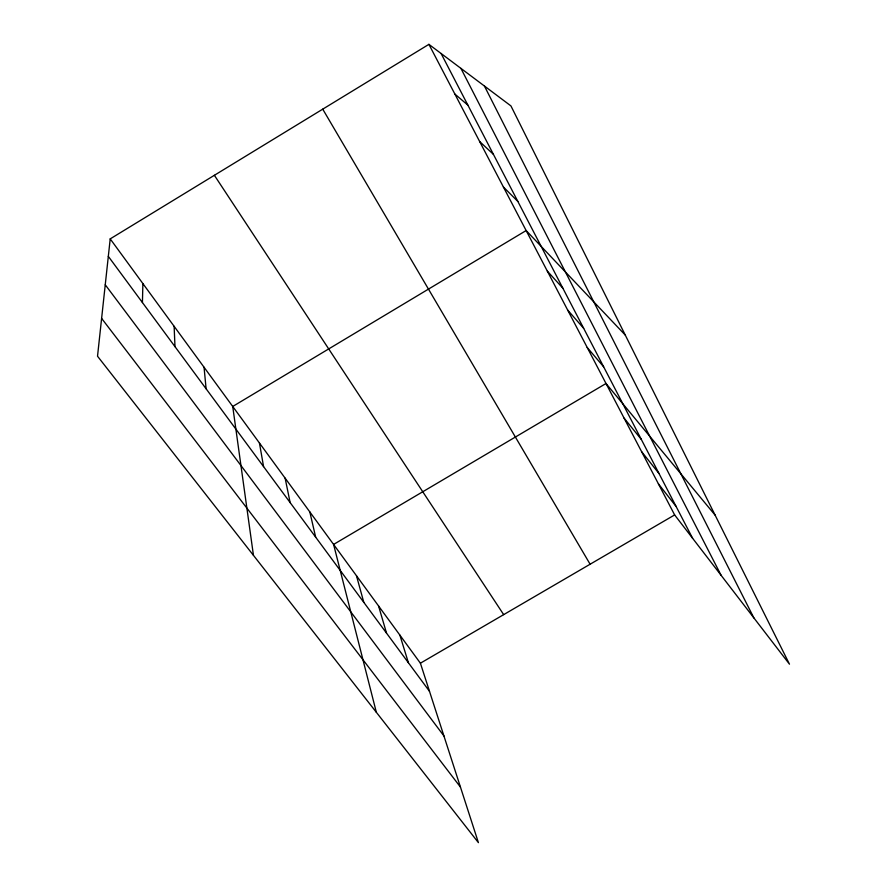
<?xml version="1.0" encoding="UTF-8"?>
<svg xmlns="http://www.w3.org/2000/svg" width="887" height="887" viewBox="0 0 887 887"><rect width="100%" height="100%" fill="white"/><g stroke="black" fill="none" stroke-linecap="round" stroke-linejoin="round"><path stroke-width="1.33" d="M142.43 302.556L142.885 283.574M110.21 238.88L97.526 356.219L478.415 842.65L420.405 663.199L110.21 238.88L428.909 44.35L510.934 105.919L789.474 664.175L674.641 514.926L428.909 44.35M420.405 663.199L674.641 514.926M454.854 94.044L467.87 105.121M479.667 141.554L493.427 154.371M503.406 187.013L517.842 201.427M625.28 335.086L526.146 230.553L232.727 406.468L253.449 555.34M547.312 271.089L562.868 288.22M567.647 310.04L583.668 328.323M587.194 347.482L603.648 366.819M715.088 515.092L606.009 383.506L333.59 544.43L376.343 712.294M624.126 418.187L641.279 439.364M641.578 451.616L659.03 473.58M658.409 483.836L676.127 506.521M101.617 318.389L460.464 787.113M105.254 284.782L443.932 735.955M108.325 256.365L429.496 691.328M214.377 175.293L503.672 614.636M322.735 109.156L590.11 564.221M441.083 53.486L692.603 538.276M460.907 68.366L721.131 575.353M484.413 86.006L753.872 617.906M399.86 635.081L408.408 662.755M378.561 605.954L386.521 633.107M356.485 575.763L363.792 602.34M309.818 511.91L315.661 537.156M285.115 478.137L290.138 502.596M259.447 443.012L263.572 466.617M204.054 367.251L206.106 388.794M174.129 326.316L174.983 346.651"/></g></svg>
